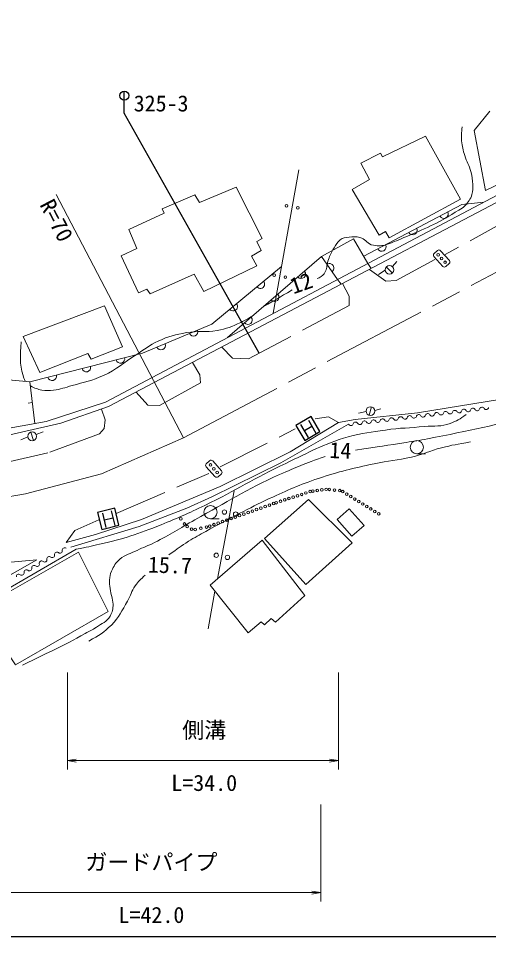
# Model space of a CAD drawing. Units: millimetres, scale not verified. Extents: x 40000 to 680000, y 20000 to 380000.
# Drawn here: x 408878 to 462324, y 205000 to 309310 of the extents above; entities that cross this region are included whole.
import ezdxf
from ezdxf.enums import TextEntityAlignment as Align

# ---------------------------------------------------------------- set-up
doc = ezdxf.new("R2010")
doc.units = ezdxf.units.MM
doc.header["$LTSCALE"] = 1000
doc.linetypes.add('CHAIN', pattern=[18.5, 12, -1.5, 3.5, -1.5])
doc.linetypes.add('DASHED', pattern=[7.5, 6, -1.5])
for name, color, linetype, lineweight in [('M-BMK', 2, 'CHAIN', 13), ('M-STR-HTXT', 7, 'Continuous', 13), ('M-STR-STRC', 7, 'Continuous', 25), ('M-TTL-BAND', 7, 'Continuous', 25), ('M-WORK', 1, 'Continuous', 13)]:
    doc.layers.add(name, color=color, linetype=linetype, lineweight=lineweight)
doc.styles.add('ＭＳ ゴシック', font='')
doc.styles.get('ＭＳ ゴシック').set_extended_font_data('MS Gothic')

# ---------------------------------------------------------------- blocks, each defined once
blk = doc.blocks.new('open_arrow')
at = {"color": 0, "linetype": 'Continuous', "lineweight": -2}
blk.add_lwpolyline([(7.5, 1.25), (0, 0), (7.5, -1.25)], dxfattribs=at)

msp = doc.modelspace()

# ---------------------------------------------------------------- linework, layer by layer
at = {"layer": 'M-BMK'}
for p, q in [((427634, 261672), (501453, 300688)), ((418311, 257556), (427634, 261672)), ((409703, 255292), (418311, 257556)), ((402514, 254084), (409703, 255292))]:
    msp.add_line(p, q, dxfattribs=at)
at = {"layer": 'M-STR-HTXT'}
for p, q in [((413176, 289318), (427634, 261672)), ((414451, 235000), (414451, 224000)), ((445247, 235000), (445247, 224000)), ((414451, 225000), (445247, 225000)), ((443237, 220000), (443237, 209000)), ((404000, 210000), (443237, 210000))]:
    msp.add_line(p, q, dxfattribs=at)
at = {"layer": 'M-STR-STRC'}
for p, q in [((420918, 298529), (420918, 301029)), ((436236, 271268), (420918, 298529)), ((442136, 264089), (440411, 263076)), ((443149, 262364), (442136, 264089)), ((440411, 263076), (441424, 261351)), ((441847, 261698), (440986, 263163)), ((441384, 262487), (442238, 262989)), ((441836, 263675), (442699, 262205)), ((441424, 261351), (443149, 262364)), ((419831, 253675), (417889, 253196)), ((420310, 251734), (419831, 253675)), ((417889, 253196), (418369, 251254)), ((418873, 251466), (418465, 253116)), ((418653, 252355), (419616, 252592)), ((419425, 253364), (419834, 251709)), ((418369, 251254), (420310, 251734))]:
    msp.add_line(p, q, dxfattribs=at)
msp.add_circle((420918, 300529), 500, dxfattribs=at)
at = {"layer": 'M-TTL-BAND'}
msp.add_line((40000, 205000), (579000, 205000), dxfattribs=at)
at = {"layer": 'M-WORK'}
for p, q in [((419129, 265203), (507487, 311699)), ((418766, 265725), (487523, 302018)), ((460665, 296590), (462448, 298769)), ((461968, 289773), (460665, 296590)), ((450264, 293579), (455135, 295945)), ((455135, 295945), (459122, 288784)), ((447786, 292849), (450022, 294006)), ((450022, 294006), (450264, 293579)), ((437830, 275836), (440741, 292093)), ((448771, 291004), (447786, 292849)), ((465885, 291649), (461968, 289773)), ((429449, 288382), (433624, 290117)), ((433624, 290117), (436603, 284300)), ((446801, 289878), (448771, 291004)), ((425227, 287678), (428917, 289262)), ((428917, 289262), (429449, 288382)), ((449866, 284671), (446801, 289878)), ((448126, 282282), (459279, 288167)), ((459122, 288784), (451023, 284390)), ((459279, 288167), (461763, 288421)), ((421443, 285332), (425436, 287188)), ((425436, 287188), (425227, 287678)), ((422350, 283185), (421443, 285332)), ((450601, 285094), (449866, 284671)), ((451023, 284390), (450601, 285094)), ((436603, 284300), (435993, 283949)), ((435993, 283949), (436462, 282940)), ((443319, 282246), (446957, 284247)), ((446957, 284247), (448605, 281476)), ((420547, 282330), (422350, 283185)), ((436462, 282940), (435360, 282307)), ((456496, 282936), (456126, 282600)), ((457857, 281809), (456849, 282919)), ((422530, 278132), (420547, 282330)), ((432659, 273059), (443319, 282246)), ((435360, 282307), (435969, 281205)), ((445160, 279658), (443319, 282246)), ((451383, 281122), (451885, 281690)), ((456108, 282247), (457117, 281137)), ((435969, 281205), (429965, 278273)), ((430869, 274578), (438779, 281133)), ((448605, 281476), (448968, 280906)), ((450559, 280721), (449791, 280230)), ((451396, 280371), (450684, 281072)), ((457470, 281120), (457840, 281456)), ((428863, 280266), (423843, 278015)), ((429965, 278273), (428863, 280266)), ((445160, 279658), (445549, 279106)), ((423468, 278554), (422530, 278132)), ((423843, 278015), (423468, 278554)), ((409407, 273167), (418664, 276670)), ((418664, 276670), (420712, 271979)), ((422996, 271286), (430869, 274578)), ((411331, 269071), (409407, 273167)), ((410194, 268030), (422996, 271286)), ((416756, 271244), (411331, 269071)), ((417163, 270603), (416756, 271244)), ((420712, 271979), (417163, 270603)), ((387931, 270113), (410194, 268030)), ((410194, 268030), (410755, 263299)), ((463804, 266046), (454229, 264494)), ((410474, 265665), (409978, 265606)), ((412029, 263532), (418766, 265725)), ((413718, 263343), (419129, 265203)), ((448729, 264223), (449000, 265184)), ((449386, 264763), (450053, 264952)), ((454229, 264494), (447143, 263728)), ((448393, 264647), (447551, 264462)), ((402976, 261875), (412029, 263532)), ((406557, 261685), (413718, 263343)), ((446408, 263195), (438689, 258824)), ((445247, 263384), (439751, 260071)), ((447143, 263728), (445247, 263384)), ((410610, 261358), (410302, 262309)), ((410901, 262035), (411715, 262325)), ((409948, 261777), (409151, 261449)), ((439751, 260071), (431803, 256145)), ((454159, 259841), (455159, 259841)), ((430610, 259060), (430238, 258725)), ((438689, 258824), (430856, 254956)), ((431966, 257926), (430963, 259041)), ((430220, 258372), (431223, 257257)), ((431576, 257239), (431948, 257573)), ((431803, 256145), (422860, 252391)), ((431521, 245660), (433421, 255647)), ((430856, 254956), (428041, 253672)), ((428041, 253672), (422621, 251585)), ((430709, 252462), (431709, 252462)), ((422621, 251585), (414846, 249230)), ((422860, 252391), (417632, 250687)), ((417632, 250687), (414300, 249768)), ((430668, 244920), (436585, 250053)), ((436585, 250053), (441450, 243733)), ((415460, 249027), (380826, 228994)), ((379020, 229623), (410992, 247807)), ((430433, 239963), (431216, 244237)), ((434996, 239520), (430668, 244920)), ((441450, 243733), (438118, 240707)), ((437620, 241129), (436854, 240401)), ((438118, 240707), (437620, 241129)), ((436471, 240746), (434996, 239520)), ((436854, 240401), (436471, 240746))]:
    msp.add_line(p, q, dxfattribs=at)
at = {"layer": 'M-WORK', "linetype": 'DASHED'}
for p, q in [((472023, 290569), (457401, 282481)), ((456227, 281919), (451797, 279532)), ((450635, 279455), (448767, 280800)), ((445715, 279193), (446478, 277770)), ((451797, 279532), (450635, 279455)), ((446478, 277770), (446490, 276685)), ((446490, 276685), (435038, 270635)), ((433219, 270712), (431991, 271972)), ((428672, 270225), (429504, 268835)), ((435038, 270635), (433219, 270712)), ((429504, 268835), (429561, 267916)), ((429561, 267916), (424908, 265330)), ((423587, 265388), (422251, 266846)), ((424908, 265330), (423587, 265388)), ((418339, 264932), (418745, 263691)), ((442605, 263815), (444124, 264040)), ((444124, 264040), (445247, 263384)), ((418745, 263691), (418630, 262721)), ((418081, 262108), (412221, 259950)), ((418630, 262721), (418081, 262108)), ((431817, 258350), (440346, 262691)), ((412221, 259950), (407446, 258852)), ((419995, 253078), (430541, 257610)), ((415297, 251150), (418042, 252350)), ((414300, 249768), (415297, 251150)), ((410992, 247807), (406704, 247419))]:
    msp.add_line(p, q, dxfattribs=at)
at = {"layer": 'M-WORK'}
for points in [[(441867, 254672), (446795, 249731), (441538, 245005), (436832, 250221)], [(445102, 252395), (446779, 250489), (448160, 251703), (446483, 253610)], [(404271, 242147), (415704, 248687), (419077, 241920), (408539, 235892)]]:
    msp.add_lwpolyline(points, close=True, dxfattribs=at)
for centre, radius in [((439351, 288016), 150), ((440631, 287787), 150), ((456596, 282454), 150), ((456983, 282028), 150), ((457369, 281602), 150), ((451059, 280741), 500), ((437941, 280142), 150), ((439220, 279913), 150), ((448890, 264697), 500), ((410445, 261830), 500), ((454159, 260591), 750), ((430708, 258577), 150), ((431093, 258149), 150), ((431478, 257722), 150), ((442040, 255552), 150), ((442341, 255619), 150), ((442850, 255683), 150), ((443360, 255746), 150), ((443869, 255810), 150), ((444220, 255805), 150), ((444809, 255733), 150), ((445399, 255662), 150), ((445737, 255550), 150), ((438665, 254451), 150), ((439147, 254608), 150), ((439629, 254766), 150), ((440111, 254923), 150), ((440593, 255080), 150), ((441075, 255237), 150), ((441558, 255395), 150), ((446192, 255269), 150), ((446647, 254987), 150), ((447102, 254706), 150), ((447557, 254425), 150), ((430708, 253212), 750), ((432299, 253231), 250), ((435468, 253339), 150), ((435952, 253510), 150), ((436436, 253681), 150), ((436920, 253852), 150), ((437405, 254023), 150), ((437889, 254194), 150), ((438183, 254294), 150), ((448012, 254144), 150), ((448466, 253863), 150), ((448921, 253581), 150), ((427342, 252465), 150), ((432563, 252314), 150), ((433047, 252485), 150), ((433577, 252988), 250), ((433531, 252656), 150), ((434015, 252827), 150), ((434500, 252997), 150), ((434984, 253168), 150), ((449376, 253300), 150), ((449831, 253019), 150), ((427743, 251878), 150), ((428057, 251573), 150), ((428572, 251289), 150), ((428966, 251244), 150), ((429610, 251386), 150), ((430254, 251528), 150), ((430626, 251630), 150), ((431110, 251801), 150), ((431595, 251972), 150), ((432079, 252143), 150), ((431365, 248319), 250), ((432642, 248076), 250)]:
    msp.add_circle(centre, radius, dxfattribs=at)
for centre, radius, start, end in [((457240, 287091), 500, 207.81845, 27.81845), ((453702, 285224), 500, 207.81845, 27.81845), ((450165, 283358), 500, 207.81845, 27.81845), ((456664, 282751), 250, 42.23756, 132.23756), ((456294, 282415), 250, 132.23756, 222.23756), ((457672, 281641), 250, 312.23756, 42.23756), ((444240, 280952), 500, 305.42699, 125.42699), ((457302, 281305), 250, 222.23756, 312.23756), ((441019, 280263), 500, 220.75406, 40.75406), ((436364, 279132), 500, 219.65041, 39.65041), ((437989, 277652), 500, 220.75406, 40.75406), ((433284, 276579), 500, 219.65041, 39.65041), ((434959, 275041), 500, 220.75406, 40.75406), ((428777, 273703), 500, 202.69272, 22.69272), ((425087, 272160), 500, 202.69272, 22.69272), ((420471, 270644), 500, 194.26687, 14.26687), ((416595, 269658), 500, 194.26687, 14.26687), ((412718, 268672), 500, 194.26687, 14.26687), ((460538, 264747), 278, 28.47947, 164.88853), ((461565, 264867), 278, 28.47947, 164.88853), ((462045, 265159), 284, 213.93322, 348.75701), ((451297, 263664), 278, 28.47947, 164.88853), ((452324, 263784), 278, 28.47947, 164.88853), ((452813, 264050), 278, 208.47947, 344.88853), ((453351, 263905), 278, 28.47947, 164.88853), ((453840, 264170), 278, 208.47947, 344.88853), ((454377, 264025), 278, 28.47947, 164.88853), ((454867, 264290), 278, 208.47947, 344.88853), ((455404, 264145), 278, 28.47947, 164.88853), ((455893, 264411), 278, 208.47947, 344.88853), ((456431, 264266), 278, 28.47947, 164.88853), ((456920, 264531), 278, 208.47947, 344.88853), ((457458, 264386), 278, 28.47947, 164.88853), ((457947, 264651), 278, 208.47947, 344.88853), ((458484, 264506), 278, 28.47947, 164.88853), ((458974, 264772), 278, 208.47947, 344.88853), ((459511, 264627), 278, 28.47947, 164.88853), ((460001, 264892), 278, 208.47947, 344.88853), ((461027, 265012), 278, 208.47947, 344.88853), ((446652, 263328), 278, 208.47947, 344.88853), ((447190, 263183), 278, 28.47947, 164.88853), ((447679, 263448), 278, 208.47947, 344.88853), ((448217, 263303), 278, 28.47947, 164.88853), ((448706, 263568), 278, 208.47947, 344.88853), ((449243, 263423), 278, 28.47947, 164.88853), ((449733, 263689), 278, 208.47947, 344.88853), ((450270, 263544), 278, 28.47947, 164.88853), ((450760, 263809), 278, 208.47947, 344.88853), ((451786, 263929), 278, 208.47947, 344.88853), ((430405, 258540), 250, 131.98545, 221.98545), ((430777, 258874), 250, 41.98545, 131.98545), ((431781, 257759), 250, 311.98545, 41.98545), ((431409, 257425), 250, 221.98545, 311.98545), ((412734, 248321), 267, 230.18793, 9.81908), ((413261, 248412), 267, 50.18793, 189.81908), ((413603, 248822), 267, 230.18793, 9.81908), ((414129, 248914), 267, 50.18793, 189.81908), ((410997, 247318), 267, 230.18793, 9.81908), ((411523, 247409), 267, 50.18793, 189.81908), ((411865, 247819), 267, 230.18793, 9.81908), ((412392, 247910), 267, 50.18793, 189.81908), ((408917, 245904), 267, 50.18793, 189.81908), ((409259, 246314), 267, 230.18793, 9.81908), ((409786, 246406), 267, 50.18793, 189.81908), ((410128, 246816), 267, 230.18793, 9.81908), ((410655, 246907), 267, 50.18793, 189.81908)]:
    msp.add_arc(centre, radius, start, end, dxfattribs=at)
for points, knots in [([(450519, 283544), (451715, 283986), (452047, 284134), (453013, 284543), (455399, 285554), (456756, 286130), (458937, 287531), (459211, 287707), (459412, 287762), (459618, 288016), (459990, 288477), (460271, 288729), (460426, 289301), (460542, 289729), (460533, 289989), (460520, 290433), (460502, 291010), (460450, 291337), (460307, 291897), (460117, 292641), (459831, 293000), (459609, 293735), (459418, 294367), (459303, 294729), (459252, 295386), (459203, 296007), (459231, 296264), (459320, 296978)], [0, 0, 0, 0, 1, 1, 1, 2, 2, 2, 3, 3, 3, 4, 4, 4, 5, 5, 5, 6, 6, 6, 7, 7, 7, 8, 8, 8, 9, 9, 9, 9]), ([(450519, 283544), (450234, 283494), (450134, 283484), (449885, 283481), (449533, 283476), (449321, 283477), (448991, 283600), (448431, 283808), (448273, 284257), (447697, 284417), (447230, 284547), (446936, 284514), (446455, 284451), (446047, 284398), (445772, 284392), (445450, 284136), (445111, 283866), (445008, 283621), (444769, 283259), (444639, 283062), (444578, 282943), (444472, 282732), (444350, 282490), (444276, 282356), (444182, 282102), (444075, 281812), (444029, 281643), (443963, 281341), (443911, 281105), (443942, 280958), (443859, 280732), (443733, 280388), (443602, 280185), (443297, 279983), (443129, 279871), (443040, 279824), (442829, 279761)], [0, 0, 0, 0, 1, 1, 1, 2, 2, 2, 3, 3, 3, 4, 4, 4, 5, 5, 5, 6, 6, 6, 7, 7, 7, 8, 8, 8, 9, 9, 9, 10, 10, 10, 11, 11, 11, 12, 12, 12, 12]), ([(410249, 267561), (410801, 267294), (411021, 267182), (411555, 267091), (412058, 267006), (412353, 267029), (412860, 267080), (413706, 267165), (414155, 267372), (414975, 267597), (416392, 267987), (417223, 268129), (418556, 268746), (420115, 269468), (420815, 270189), (422271, 271101), (423247, 271713), (423735, 272167), (424780, 272653), (425969, 273206), (426708, 273372), (427997, 273610), (429332, 273857), (430128, 273616), (431464, 273859), (432555, 274058), (433158, 274279), (434155, 274766), (434707, 275035), (434916, 275141), (435527, 275530)], [0, 0, 0, 0, 1, 1, 1, 2, 2, 2, 3, 3, 3, 4, 4, 4, 5, 5, 5, 6, 6, 6, 7, 7, 7, 8, 8, 8, 9, 9, 9, 10, 10, 10, 10]), ([(409186, 272577), (409138, 270850), (408976, 270178), (409410, 268743), (409489, 268482), (409509, 268370), (409636, 268082)], [0, 0, 0, 0, 1, 1, 1, 2, 2, 2, 2]), ([(478697, 267400), (473572, 265832), (472163, 265416), (467925, 264327), (463061, 263076), (460296, 262530), (455372, 261540), (454435, 261352), (453902, 261291), (452959, 261138), (450708, 260772), (449987, 260679), (447185, 260276)], [0, 0, 0, 0, 1, 1, 1, 2, 2, 2, 3, 3, 3, 4, 4, 4, 4]), ([(459771, 264300), (459042, 263769), (458717, 263582), (457961, 263294), (456895, 262888), (456195, 263067), (455060, 262950), (453323, 262770), (452335, 262804), (450608, 262547), (448938, 262299), (447977, 262243), (446356, 261772), (443468, 260933), (441991, 260039), (439270, 258756), (435608, 257027), (433707, 255754), (430066, 253981), (428158, 253052), (427067, 252577), (425099, 251785), (422445, 250717), (420904, 250217), (418116, 249576), (417083, 249339), (416722, 249245), (415460, 249027)], [0, 0, 0, 0, 1, 1, 1, 2, 2, 2, 3, 3, 3, 4, 4, 4, 5, 5, 5, 6, 6, 6, 7, 7, 7, 8, 8, 8, 9, 9, 9, 9]), ([(425982, 248357), (427021, 249121), (427313, 249344), (428212, 249906), (428960, 250375), (429397, 250610), (430169, 251038), (431638, 251854), (432482, 252274), (433974, 253047), (435300, 253734), (436035, 254139), (437395, 254758), (439542, 255734), (440746, 256300), (442983, 257048), (445407, 257859), (446815, 258167), (449312, 258715), (450950, 259073), (451905, 259087), (453538, 259468), (454905, 259786), (455612, 260182), (456972, 260527), (458241, 260849), (458692, 260932), (460253, 261204)], [0, 0, 0, 0, 1, 1, 1, 2, 2, 2, 3, 3, 3, 4, 4, 4, 5, 5, 5, 6, 6, 6, 7, 7, 7, 8, 8, 8, 9, 9, 9, 9]), ([(443738, 259558), (441269, 258670), (440561, 258360), (438568, 257490), (434661, 255786), (432682, 254396), (428945, 252348), (427138, 251358), (426195, 250676), (424348, 249763), (423588, 249387), (423128, 249247), (422366, 248872), (421596, 248494), (421077, 248411), (420413, 247867), (419915, 247459), (419739, 247100), (419465, 246517), (419294, 246152), (419267, 245913), (419235, 245511), (419205, 245130), (419243, 244914), (419293, 244535), (419386, 243832), (419615, 243462), (419637, 242754), (419655, 242216), (419565, 241887), (419302, 241416), (418920, 240732), (418377, 240615), (417745, 240152), (417287, 239818), (416976, 239714), (416481, 239438), (413750, 237915), (412791, 237513), (409331, 235837)], [0, 0, 0, 0, 1, 1, 1, 2, 2, 2, 3, 3, 3, 4, 4, 4, 5, 5, 5, 6, 6, 6, 7, 7, 7, 8, 8, 8, 9, 9, 9, 10, 10, 10, 11, 11, 11, 12, 12, 12, 13, 13, 13, 13]), ([(416892, 238578), (418096, 239248), (418583, 239529), (419445, 240399), (420346, 241310), (420631, 242012), (421283, 243114), (421669, 243766), (421718, 244228), (422160, 244842), (422539, 245370), (422733, 245562), (423284, 246068)], [0, 0, 0, 0, 1, 1, 1, 2, 2, 2, 3, 3, 3, 4, 4, 4, 4])]:
    msp.add_open_spline(points, degree=3, knots=knots, dxfattribs=at)
msp.add_open_spline([(440012, 278460), (438352, 277498), (438352, 277498), (436693, 276535)], degree=3, dxfattribs=at)

# ---------------------------------------------------------------- block references
at = {"layer": 'M-STR-HTXT', "xscale": 133, "yscale": 133}
msp.add_blockref('open_arrow', (414451, 225000), dxfattribs=at)
at = {"layer": 'M-STR-HTXT', "xscale": 133, "yscale": 133, "rotation": 180}
for p in [(445247, 225000), (443237, 210000)]:
    msp.add_blockref('open_arrow', p, dxfattribs=at)

# ---------------------------------------------------------------- texts
at = {"layer": 'M-STR-HTXT', "style": 'ＭＳ ゴシック'}
msp.add_text('R=70', height=1833, rotation=297.607, dxfattribs=at).set_placement((410764, 287887), align=Align.BOTTOM_LEFT)
for s, p in [('側溝', (427500, 227000)), ('ガードパイプ', (416500, 212000))]:
    msp.add_text(s, height=1833, dxfattribs=at).set_placement(p, align=Align.BOTTOM_LEFT)
for s, p in [('L=34.0', (430000, 221000)), ('L=42.0', (424000, 206000))]:
    msp.add_text(s, height=1833, dxfattribs=at).set_placement(p, align=Align.BOTTOM_CENTER)
at = {"layer": 'M-STR-STRC', "style": 'ＭＳ ゴシック'}
msp.add_text('325-3', height=1833, dxfattribs=at).set_placement((421983, 298186), align=Align.BOTTOM_LEFT)
at = {"layer": 'M-WORK', "style": 'ＭＳ ゴシック'}
for s, rotation, p in [('12', 19.406, (440326, 277443)), ('14', 357.436, (444170, 258827)), ('15.7', 358.452, (423566, 245804))]:
    msp.add_text(s, height=1833, rotation=rotation, dxfattribs=at).set_placement(p, align=Align.BOTTOM_LEFT)

doc.saveas('drawing.dxf')
